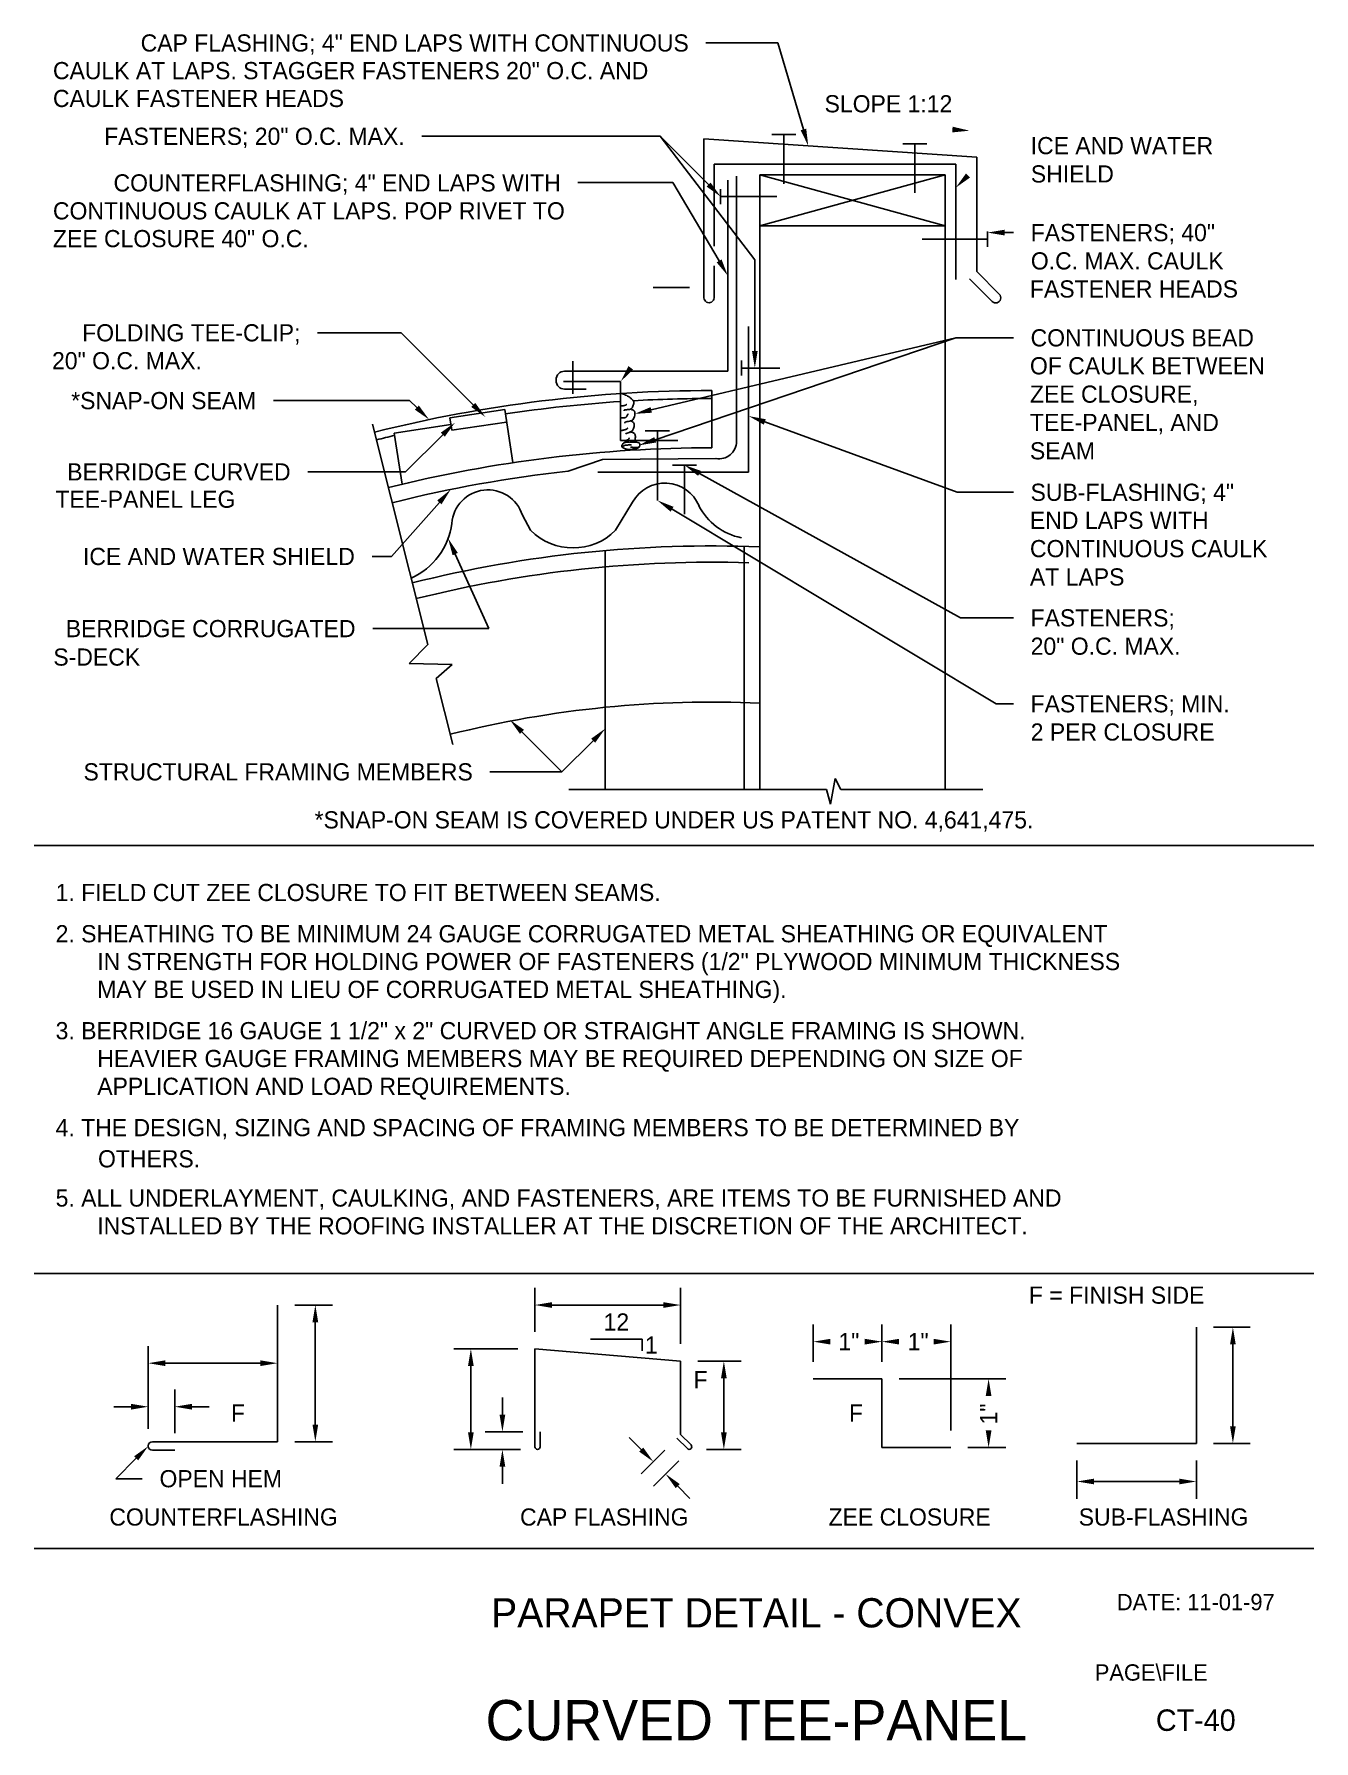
# Model space of a CAD drawing. Extents: x 1.5 to 23.8, y 0.8 to 30.6.
import ezdxf
from ezdxf.enums import TextEntityAlignment as Align

# ---------------------------------------------------------------- set-up
doc = ezdxf.new("R2010")
doc.units = 0
doc.header["$LTSCALE"] = 0.3999
doc.linetypes.add('HIDDENX2', pattern=[0])
for name, color, linetype in [('BORDER', 7, 'CONTINUOUS'), ('CMP-FLSH', 7, 'CONTINUOUS'), ('DIM-TXT', 7, 'CONTINUOUS'), ('STRCTR', 7, 'CONTINUOUS')]:
    doc.layers.add(name, color=color, linetype=linetype)

msp = doc.modelspace()

# ---------------------------------------------------------------- linework, layer by layer
at = {"layer": 'BORDER', "color": 0, "linetype": 'CONTINUOUS'}
for p, q in [((1.473, 16.399), (23.82, 16.399)), ((1.473, 8.926), (23.82, 8.926)), ((23.82, 4.125), (1.473, 4.125))]:
    msp.add_line(p, q, dxfattribs=at)
at = {"layer": 'CMP-FLSH', "color": 0, "linetype": 'CONTINUOUS'}
for p, q in [((17.932, 28.421), (13.17, 28.741)), ((13.17, 25.967), (13.17, 28.741)), ((14.775, 28.816), (14.355, 28.816)), ((14.565, 28.816), (14.565, 27.958)), ((17.062, 28.656), (16.642, 28.656)), ((16.852, 28.656), (16.852, 27.798)), ((17.932, 26.424), (17.932, 28.421)), ((13.346, 26.867), (13.346, 28.3)), ((13.346, 28.3), (17.568, 28.3)), ((13.586, 24.685), (13.586, 28.02)), ((13.738, 28.091), (13.738, 23.457)), ((17.568, 26.283), (17.568, 28.3)), ((13.461, 27.601), (13.461, 27.865)), ((13.461, 27.733), (14.443, 27.733)), ((18.12, 26.988), (16.981, 26.988)), ((18.12, 27.122), (18.12, 26.854)), ((13.346, 25.967), (13.346, 26.526)), ((18.203, 25.904), (17.808, 26.299)), ((18.327, 26.028), (17.932, 26.424)), ((13.95, 22.921), (13.95, 25.463)), ((10.882, 24.857), (10.882, 24.289)), ((13.825, 24.607), (13.825, 24.87)), ((10.587, 24.535), (10.587, 24.521)), ((11.714, 24.502), (10.714, 24.502)), ((13.586, 24.685), (10.737, 24.685)), ((11.714, 24.502), (11.714, 23.472)), ((13.825, 24.738), (14.496, 24.738)), ((10.737, 24.371), (11.111, 24.371)), ((13.307, 23.348), (13.307, 24.348)), ((12.566, 23.643), (12.145, 23.643)), ((12.356, 23.643), (12.356, 22.428)), ((12.714, 23.472), (11.714, 23.472)), ((11.4, 23.143), (10.796, 22.938)), ((13.379, 23.157), (11.4, 23.143)), ((13.039, 23.045), (12.619, 23.045)), ((12.829, 23.045), (12.829, 22.188)), ((11.314, 22.921), (13.95, 22.921)), ((5.723, 8.374), (5.723, 5.987)), ((21.769, 7.988), (21.769, 5.959)), ((10.218, 7.609), (10.218, 5.899)), ((12.761, 7.397), (12.761, 6.114)), ((15.078, 7.085), (16.278, 7.085)), ((16.278, 7.085), (16.278, 5.885)), ((5.723, 5.987), (3.537, 5.987)), ((10.309, 5.899), (10.309, 6.158)), ((12.88, 5.867), (12.697, 6.05)), ((12.761, 6.114), (12.944, 5.931)), ((3.465, 5.91), (3.465, 5.915)), ((3.537, 5.838), (3.927, 5.838)), ((16.278, 5.885), (17.478, 5.885)), ((21.769, 5.959), (19.682, 5.959))]:
    msp.add_line(p, q, dxfattribs=at)
at = {"layer": 'CMP-FLSH', "color": 0, "linetype": 'HIDDENX2'}
for p, q in [((9.691, 24.013), (8.732, 23.868)), ((8.732, 23.868), (8.764, 23.652)), ((9.691, 24.013), (9.832, 23.087)), ((8.749, 23.753), (7.762, 23.604)), ((7.762, 23.604), (7.897, 22.71)), ((8.764, 23.652), (9.724, 23.797))]:
    msp.add_line(p, q, dxfattribs=at)
at = {"layer": 'CMP-FLSH', "color": 0, "linetype": 'CONTINUOUS'}
for points in [[(11.716, 24.299, 0), (11.73, 24.295, 0), (11.747, 24.29, 0), (11.765, 24.283, 0), (11.783, 24.276, 0), (11.802, 24.268, 0), (11.82, 24.259, 0), (11.837, 24.25, 0), (11.852, 24.242, 0), (11.865, 24.234, 0), (11.874, 24.227, 0), (11.884, 24.219, 0), (11.895, 24.21, 0), (11.907, 24.199, 0), (11.918, 24.189, 0), (11.928, 24.178, 0), (11.936, 24.166, 0), (11.943, 24.156, 0), (11.946, 24.145, 0), (11.947, 24.134, 0), (11.945, 24.12, 0), (11.941, 24.105, 0), (11.936, 24.089, 0), (11.929, 24.073, 0), (11.921, 24.058, 0), (11.913, 24.045, 0), (11.905, 24.034, 0), (11.896, 24.025, 0), (11.886, 24.019, 0), (11.871, 24.016, 0), (11.853, 24.014, 0), (11.834, 24.013, 0), (11.816, 24.012, 0), (11.799, 24.01, 0), (11.785, 24.007, 0), (11.777, 24.001, 0), (11.774, 23.992, 0)], [(11.72, 24.08, 0), (11.724, 24.08, 0), (11.727, 24.08, 0), (11.732, 24.079, 0), (11.736, 24.079, 0), (11.741, 24.079, 0), (11.745, 24.079, 0), (11.749, 24.08, 0), (11.753, 24.08, 0), (11.756, 24.08, 0), (11.763, 24.082, 0), (11.77, 24.083, 0), (11.778, 24.086, 0), (11.787, 24.088, 0), (11.795, 24.091, 0), (11.804, 24.094, 0), (11.811, 24.097, 0), (11.818, 24.1, 0), (11.824, 24.104, 0)], [(11.72, 23.872, 0), (11.728, 23.87, 0), (11.738, 23.869, 0), (11.749, 23.868, 0), (11.76, 23.869, 0), (11.772, 23.87, 0), (11.783, 23.872, 0), (11.794, 23.874, 0), (11.803, 23.877, 0), (11.811, 23.881, 0), (11.815, 23.885, 0), (11.82, 23.892, 0), (11.824, 23.9, 0), (11.828, 23.909, 0), (11.832, 23.918, 0), (11.837, 23.926, 0), (11.841, 23.933, 0), (11.846, 23.936, 0), (11.851, 23.937, 0)], [(11.905, 24.011, 0), (11.911, 24.011, 0), (11.917, 24.01, 0), (11.925, 24.008, 0), (11.932, 24.005, 0), (11.939, 24.001, 0), (11.946, 23.997, 0), (11.952, 23.992, 0), (11.956, 23.988, 0), (11.959, 23.983, 0), (11.963, 23.969, 0), (11.964, 23.953, 0), (11.963, 23.934, 0), (11.96, 23.914, 0), (11.954, 23.894, 0), (11.948, 23.875, 0), (11.94, 23.857, 0), (11.932, 23.842, 0), (11.923, 23.83, 0), (11.912, 23.822, 0), (11.894, 23.815, 0), (11.874, 23.811, 0), (11.851, 23.807, 0), (11.829, 23.803, 0), (11.809, 23.798, 0), (11.794, 23.792, 0), (11.785, 23.785, 0), (11.783, 23.774, 0)], [(11.72, 23.649, 0), (11.729, 23.649, 0), (11.74, 23.651, 0), (11.751, 23.652, 0), (11.763, 23.655, 0), (11.775, 23.658, 0), (11.786, 23.661, 0), (11.797, 23.665, 0), (11.807, 23.668, 0), (11.815, 23.672, 0), (11.817, 23.673, 0), (11.82, 23.675, 0), (11.823, 23.677, 0), (11.826, 23.679, 0), (11.829, 23.681, 0), (11.832, 23.683, 0), (11.834, 23.686, 0), (11.836, 23.688, 0), (11.838, 23.69, 0)], [(11.883, 23.816, 0), (11.89, 23.815, 0), (11.897, 23.813, 0), (11.906, 23.809, 0), (11.914, 23.804, 0), (11.923, 23.799, 0), (11.93, 23.793, 0), (11.937, 23.786, 0), (11.942, 23.78, 0), (11.946, 23.774, 0), (11.949, 23.763, 0), (11.95, 23.749, 0), (11.95, 23.734, 0), (11.948, 23.718, 0), (11.945, 23.702, 0), (11.941, 23.686, 0), (11.935, 23.671, 0), (11.93, 23.659, 0), (11.923, 23.649, 0), (11.914, 23.64, 0), (11.9, 23.631, 0), (11.883, 23.623, 0), (11.864, 23.615, 0), (11.846, 23.608, 0), (11.829, 23.602, 0), (11.815, 23.597, 0), (11.805, 23.594, 0), (11.802, 23.593, 0)], [(11.883, 23.616, 0), (11.89, 23.618, 0), (11.899, 23.618, 0), (11.908, 23.617, 0), (11.918, 23.614, 0), (11.929, 23.611, 0), (11.938, 23.607, 0), (11.947, 23.603, 0), (11.954, 23.598, 0), (11.959, 23.593, 0), (11.964, 23.584, 0), (11.968, 23.573, 0), (11.97, 23.56, 0), (11.972, 23.546, 0), (11.972, 23.532, 0), (11.971, 23.517, 0), (11.969, 23.504, 0), (11.967, 23.492, 0), (11.964, 23.482, 0), (11.963, 23.48, 0), (11.962, 23.478, 0), (11.961, 23.476, 0), (11.959, 23.473, 0), (11.957, 23.471, 0), (11.956, 23.469, 0), (11.954, 23.468, 0), (11.952, 23.468, 0), (11.95, 23.468, 0)], [(11.866, 23.441, 0), (11.857, 23.443, 0), (11.846, 23.445, 0), (11.834, 23.445, 0), (11.821, 23.444, 0), (11.808, 23.443, 0), (11.796, 23.44, 0), (11.784, 23.437, 0), (11.774, 23.434, 0), (11.766, 23.43, 0), (11.761, 23.426, 0), (11.756, 23.421, 0), (11.751, 23.414, 0), (11.745, 23.407, 0), (11.741, 23.4, 0), (11.737, 23.393, 0), (11.734, 23.385, 0), (11.733, 23.379, 0), (11.733, 23.373, 0), (11.736, 23.365, 0), (11.742, 23.358, 0), (11.751, 23.351, 0), (11.76, 23.345, 0), (11.771, 23.339, 0), (11.782, 23.334, 0), (11.792, 23.329, 0), (11.802, 23.326, 0), (11.81, 23.324, 0), (11.828, 23.32, 0), (11.849, 23.319, 0), (11.873, 23.318, 0), (11.898, 23.319, 0), (11.923, 23.322, 0), (11.947, 23.325, 0), (11.971, 23.329, 0), (11.991, 23.333, 0), (12.009, 23.339, 0), (12.012, 23.34, 0), (12.016, 23.342, 0), (12.021, 23.344, 0), (12.025, 23.347, 0), (12.029, 23.349, 0), (12.034, 23.352, 0), (12.037, 23.355, 0), (12.04, 23.358, 0), (12.042, 23.361, 0), (12.044, 23.367, 0), (12.046, 23.374, 0), (12.048, 23.382, 0), (12.049, 23.39, 0), (12.049, 23.399, 0), (12.049, 23.407, 0), (12.047, 23.415, 0), (12.045, 23.421, 0), (12.042, 23.426, 0), (12.03, 23.435, 0), (12.013, 23.441, 0), (11.993, 23.445, 0), (11.971, 23.447, 0), (11.947, 23.447, 0), (11.924, 23.446, 0), (11.902, 23.444, 0), (11.882, 23.442, 0), (11.866, 23.441, 0)], [(11.733, 23.361, 0), (11.739, 23.365, 0), (11.745, 23.369, 0), (11.753, 23.373, 0), (11.761, 23.377, 0), (11.769, 23.381, 0), (11.778, 23.384, 0), (11.785, 23.387, 0), (11.793, 23.39, 0), (11.799, 23.392, 0), (11.809, 23.393, 0), (11.822, 23.394, 0), (11.836, 23.395, 0), (11.851, 23.396, 0), (11.865, 23.396, 0), (11.878, 23.396, 0), (11.889, 23.396, 0), (11.896, 23.396, 0), (11.899, 23.395, 0)], [(11.783, 23.468, 0), (11.79, 23.469, 0), (11.798, 23.47, 0), (11.806, 23.473, 0), (11.815, 23.476, 0), (11.823, 23.479, 0), (11.832, 23.483, 0), (11.839, 23.487, 0), (11.846, 23.491, 0), (11.851, 23.496, 0), (11.853, 23.497, 0), (11.855, 23.499, 0), (11.857, 23.502, 0), (11.858, 23.505, 0), (11.86, 23.508, 0), (11.862, 23.511, 0), (11.863, 23.514, 0), (11.864, 23.516, 0), (11.865, 23.519, 0)], [(11.888, 23.361, 0), (11.894, 23.36, 0), (11.9, 23.358, 0), (11.908, 23.356, 0), (11.916, 23.355, 0), (11.925, 23.353, 0), (11.933, 23.352, 0), (11.941, 23.351, 0), (11.948, 23.35, 0), (11.954, 23.35, 0), (11.963, 23.35, 0), (11.974, 23.351, 0), (11.987, 23.352, 0), (12, 23.353, 0), (12.013, 23.354, 0), (12.024, 23.355, 0), (12.034, 23.357, 0), (12.04, 23.357, 0), (12.042, 23.358, 0)]]:
    msp.add_polyline3d(points, dxfattribs=at)
for centre, radius, start, end in [((13.258, 25.967), 0.0879, 179.9997, 0.0003), ((18.265, 25.966), 0.0879, 224.9997, 45.0003), ((10.737, 24.535), 0.15, 90.0093, 179.9927), ((10.737, 24.521), 0.15, 180.0077, 269.9904), ((13.307, 0.096), 24.251, 90, 104.0542), ((13.307, 0.096), 23.251, 90, 104.0542), ((13.431, 23.46), 0.307, 260.3972, 359.441), ((13.307, 0.096), 22.98, 96.2749, 104.0541), ((3.537, 5.915), 0.072, 90.0019, 179.9996), ((3.537, 5.91), 0.072, 180.0004, 269.9981), ((10.263, 5.899), 0.0454, 180, 0), ((12.912, 5.899), 0.0454, 225, 45)]:
    msp.add_arc(centre, radius, start, end, dxfattribs=at)
at = {"layer": 'CMP-FLSH', "color": 0, "linetype": 'HIDDENX2'}
for centre, radius, start, end in [((13.307, 0.096), 24.112, 93.7897, 98.5974), ((13.307, 0.096), 24.112, 90, 93.2646), ((13.307, 0.1), 24.108, 103.2814, 104.0547)]:
    msp.add_arc(centre, radius, start, end, dxfattribs=at)
at = {"layer": 'DIM-TXT', "color": 0, "linetype": 'CONTINUOUS'}
for p, q in [((14.462, 30.417), (13.204, 30.417)), ((14.907, 28.906), (14.462, 30.417)), ((12.407, 28.787), (8.243, 28.787)), ((14.058, 26.63), (12.407, 28.787)), ((13.249, 27.945), (12.407, 28.787)), ((12.626, 27.98), (10.969, 27.98)), ((13.434, 26.611), (12.626, 27.98)), ((18.42, 27.105), (18.575, 27.105)), ((14.058, 25.038), (14.058, 26.63)), ((12.918, 26.144), (12.283, 26.144)), ((7.883, 25.355), (6.423, 25.355)), ((9.14, 24.096), (7.883, 25.355)), ((12.25, 24.008), (17.566, 25.269)), ((12.318, 23.486), (17.566, 25.267)), ((17.566, 25.267), (18.573, 25.267)), ((8.028, 24.171), (5.652, 24.171)), ((8.155, 24.049), (8.028, 24.171)), ((8.609, 23.575), (7.958, 22.926)), ((14.232, 23.798), (17.589, 22.57)), ((7.958, 22.926), (6.251, 22.926)), ((13.091, 22.9), (17.651, 20.376)), ((8.549, 22.394), (7.716, 21.449)), ((17.589, 22.57), (18.573, 22.57)), ((12.613, 22.273), (18.273, 18.876)), ((8.825, 21.49), (9.411, 20.189)), ((7.716, 21.449), (7.373, 21.449)), ((17.651, 20.376), (18.573, 20.376)), ((9.411, 20.189), (7.385, 20.189)), ((18.273, 18.876), (18.573, 18.876)), ((9.992, 18.384), (10.69, 17.687)), ((11.235, 18.231), (10.69, 17.687)), ((10.69, 17.687), (9.433, 17.687)), ((10.218, 7.909), (10.218, 8.675)), ((12.761, 7.697), (12.761, 8.675)), ((6.023, 8.374), (6.683, 8.374)), ((12.461, 8.375), (10.518, 8.375)), ((6.383, 6.287), (6.383, 8.074)), ((11.19, 7.78), (12.089, 7.78)), ((12.089, 7.78), (12.089, 7.573)), ((15.078, 7.385), (15.078, 8.035)), ((16.278, 7.385), (16.278, 8.035)), ((17.478, 6.185), (17.478, 8.035)), ((22.069, 7.988), (22.706, 7.988)), ((3.465, 6.21), (3.465, 7.659)), ((9.918, 7.609), (8.799, 7.609)), ((12.761, 7.397), (10.218, 7.609)), ((22.406, 7.688), (22.406, 6.259)), ((3.765, 7.359), (5.423, 7.359)), ((9.099, 6.154), (9.099, 7.309)), ((13.061, 7.397), (13.817, 7.397)), ((3.927, 6.138), (3.927, 6.899)), ((13.517, 6.154), (13.517, 7.097)), ((16.578, 7.085), (18.44, 7.085)), ((3.165, 6.599), (2.865, 6.599)), ((4.227, 6.599), (4.527, 6.599)), ((9.65, 6.458), (9.65, 6.758)), ((6.023, 5.987), (6.683, 5.987)), ((10.009, 6.158), (9.35, 6.158)), ((12.073, 5.851), (11.861, 6.063)), ((3.254, 5.698), (2.9, 5.342)), ((9.963, 5.854), (8.799, 5.854)), ((12.485, 5.838), (12.073, 5.426)), ((13.212, 5.854), (13.817, 5.854)), ((17.778, 5.885), (18.44, 5.885)), ((22.069, 5.959), (22.706, 5.959)), ((9.65, 5.554), (9.65, 5.254)), ((12.732, 5.655), (12.288, 5.212)), ((19.682, 5.659), (19.682, 4.993)), ((21.769, 5.659), (21.769, 4.993)), ((2.9, 5.342), (3.362, 5.342)), ((12.712, 5.212), (12.925, 4.999)), ((19.982, 5.293), (21.469, 5.293))]:
    msp.add_line(p, q, dxfattribs=at)
for points in [[(14.955, 28.92), (14.859, 28.892), (14.991, 28.619)], [(13.284, 27.98), (13.214, 27.91), (13.461, 27.733)], [(18.42, 27.055), (18.42, 27.155), (18.12, 27.105)], [(13.477, 26.636), (13.391, 26.585), (13.586, 26.352)], [(11.931, 24.714), (11.851, 24.773), (11.714, 24.502)], [(14.108, 25.038), (14.008, 25.038), (14.058, 24.738)], [(8.19, 24.085), (8.12, 24.013), (8.37, 23.84)], [(9.175, 24.132), (9.104, 24.061), (9.352, 23.884)], [(12.261, 23.959), (12.238, 24.057), (11.958, 23.939)], [(14.215, 23.751), (14.249, 23.845), (13.95, 23.901)], [(8.573, 23.611), (8.644, 23.54), (8.821, 23.787)], [(12.334, 23.439), (12.302, 23.533), (12.034, 23.39)], [(13.067, 22.856), (13.115, 22.944), (12.829, 23.045)], [(8.512, 22.427), (8.587, 22.361), (8.748, 22.619)], [(12.587, 22.231), (12.639, 22.316), (12.356, 22.428)], [(8.78, 21.47), (8.871, 21.511), (8.702, 21.764)], [(10.028, 18.42), (9.957, 18.349), (9.78, 18.596)], [(11.2, 18.267), (11.27, 18.196), (11.447, 18.443)], [(6.333, 8.074), (6.433, 8.074), (6.383, 8.374)], [(10.518, 8.425), (10.518, 8.325), (10.218, 8.375)], [(12.461, 8.425), (12.461, 8.325), (12.761, 8.375)], [(15.378, 7.785), (15.378, 7.685), (15.078, 7.735)], [(15.978, 7.785), (15.978, 7.685), (16.278, 7.735)], [(16.578, 7.785), (16.578, 7.685), (16.278, 7.735)], [(17.178, 7.785), (17.178, 7.685), (17.478, 7.735)], [(22.356, 7.688), (22.456, 7.688), (22.406, 7.988)], [(9.049, 7.309), (9.149, 7.309), (9.099, 7.609)], [(3.765, 7.409), (3.765, 7.309), (3.465, 7.359)], [(5.423, 7.409), (5.423, 7.309), (5.723, 7.359)], [(13.467, 7.097), (13.567, 7.097), (13.517, 7.397)], [(18.09, 6.785), (18.19, 6.785), (18.14, 7.085)], [(3.165, 6.649), (3.165, 6.549), (3.465, 6.599)], [(4.227, 6.649), (4.227, 6.549), (3.927, 6.599)], [(6.333, 6.287), (6.433, 6.287), (6.383, 5.987)], [(9.6, 6.458), (9.7, 6.458), (9.65, 6.158)], [(9.049, 6.154), (9.149, 6.154), (9.099, 5.854)], [(13.467, 6.154), (13.567, 6.154), (13.517, 5.854)], [(18.09, 6.185), (18.19, 6.185), (18.14, 5.885)], [(22.356, 6.259), (22.456, 6.259), (22.406, 5.959)], [(3.218, 5.733), (3.289, 5.662), (3.465, 5.91)], [(9.6, 5.554), (9.7, 5.554), (9.65, 5.854)], [(12.109, 5.886), (12.038, 5.815), (12.285, 5.639)], [(12.748, 5.247), (12.677, 5.176), (12.5, 5.424)], [(19.982, 5.343), (19.982, 5.243), (19.682, 5.293)], [(21.469, 5.343), (21.469, 5.243), (21.769, 5.293)]]:
    msp.add_solid(points, dxfattribs=at)
at = {"layer": 'DIM-TXT', "color": 0, "linetype": 'CONTINUOUS', "extrusion": (0, 0, -1)}
for points in [[(-17.511, 28.955), (-17.807, 28.885), (-17.505, 28.855)], [(-17.816, 28.067), (-17.568, 27.891), (-17.745, 28.138)]]:
    msp.add_solid(points, dxfattribs=at)
at = {"layer": 'STRCTR', "color": 0, "linetype": 'CONTINUOUS'}
for p, q in [((14.147, 28.115), (14.147, 17.377)), ((14.147, 27.223), (17.384, 28.115)), ((17.384, 27.223), (14.147, 28.115)), ((14.147, 28.115), (17.384, 28.115)), ((17.384, 17.377), (17.384, 28.115)), ((14.147, 27.223), (17.384, 27.223)), ((8.346, 19.914), (7.384, 23.758)), ((11.626, 21.906), (11.921, 22.398)), ((9.999, 22.171), (10.143, 21.906)), ((11.447, 21.552), (11.447, 17.377)), ((8.346, 19.914), (8.021, 19.58)), ((8.021, 19.58), (8.775, 19.56)), ((8.775, 19.56), (8.495, 19.32)), ((8.495, 19.32), (8.784, 18.166)), ((15.312, 17.377), (10.812, 17.377)), ((15.378, 17.125), (15.312, 17.377)), ((15.459, 17.573), (15.378, 17.125)), ((15.558, 17.377), (15.459, 17.573)), ((15.558, 17.377), (18.042, 17.377))]:
    msp.add_line(p, q, dxfattribs=at)
at = {"layer": 'STRCTR', "color": 0, "linetype": 'HIDDENX2'}
msp.add_line((13.87, 17.377), (13.87, 21.626), dxfattribs=at)
at = {"layer": 'STRCTR', "color": 0, "linetype": 'CONTINUOUS'}
for centre, radius, start, end in [((12.487, 22.082), 0.648, 22.9733, 150.7943), ((9.397, 21.98), 0.632, 17.6181, 175.7512), ((14.019, 22.807), 1.049, 206.8015, 259.2309), ((7.562, 22.181), 1.214, 294.0509, 352.6916), ((10.884, 22.647), 1.049, 225.0002, 314.9998), ((13.307, 0.096), 21.537, 87.765, 104.0542), ((13.307, 0.096), 18.81, 95.6754, 104.0542)]:
    msp.add_arc(centre, radius, start, end, dxfattribs=at)
at = {"layer": 'STRCTR', "color": 0, "linetype": 'HIDDENX2'}
for radius, start, end in [(21.253, 88.2527, 104.0542), (18.81, 87.4408, 95.6753)]:
    msp.add_arc((13.307, 0.096), radius, start, end, dxfattribs=at)

# ---------------------------------------------------------------- texts
at = {"layer": 'BORDER', "color": 0, "linetype": 'CONTINUOUS'}
for s, height, p in [('DATE: 11-01-97', 0.2853, (21.758, 3.187)), ('CT-40', 0.375, (21.758, 1.125))]:
    msp.add_text(s, height=height, dxfattribs=at).set_placement(p, align=Align.MIDDLE)
msp.add_text('PAGE\\FILE', height=0.2853, dxfattribs=at).set_placement((19.995, 1.815))
at = {"layer": 'BORDER', "color": 0}
msp.add_text('CURVED TEE-PANEL', height=0.70312, dxfattribs=at).set_placement((14.084, 1.125), align=Align.MIDDLE)
at = {"layer": 'DIM-TXT', "color": 0, "linetype": 'CONTINUOUS'}
for s, p in [('CAP FLASHING; 4" END LAPS WITH CONTINUOUS', (12.904, 30.417)), ('FASTENERS; 20" O.C. MAX.', (7.943, 28.787)), ('COUNTERFLASHING; 4" END LAPS WITH', (10.669, 27.973)), ('FOLDING TEE-CLIP;', (6.123, 25.355)), ('*SNAP-ON SEAM', (5.352, 24.171)), ('BERRIDGE CURVED', (5.951, 22.926)), ('ICE AND WATER SHIELD', (7.073, 21.449)), ('BERRIDGE CORRUGATED', (7.085, 20.189)), ('STRUCTURAL FRAMING MEMBERS', (9.133, 17.687))]:
    msp.add_text(s, height=0.3, dxfattribs=at).set_placement(p, align=Align.MIDDLE_RIGHT)
for s, p in [('CAULK AT LAPS. STAGGER FASTENERS 20" O.C. AND', (1.801, 29.784)), ('CAULK FASTENER HEADS', (1.801, 29.298)), ('SLOPE 1:12', (15.276, 29.205)), ('SHIELD', (18.878, 27.98)), ('CONTINUOUS CAULK AT LAPS. POP RIVET TO', (1.801, 27.335)), ('ZEE CLOSURE 40" O.C.', (1.801, 26.85)), ('O.C. MAX. CAULK', (18.878, 26.461)), ('FASTENER HEADS', (18.862, 25.971)), ('20" O.C. MAX.', (1.785, 24.718)), ('OF CAULK BETWEEN', (18.862, 24.629)), ('ZEE CLOSURE,', (18.862, 24.134)), ('TEE-PANEL, AND', (18.862, 23.639)), ('SEAM', (18.862, 23.144)), ('TEE-PANEL LEG', (1.844, 22.299)), ('END LAPS WITH', (18.862, 21.931)), ('CONTINUOUS CAULK', (18.862, 21.436)), ('AT LAPS', (18.862, 20.941)), ('20" O.C. MAX.', (18.875, 19.732)), ('S-DECK', (1.808, 19.542)), ('2 PER CLOSURE', (18.875, 18.233)), ('1. FIELD CUT ZEE CLOSURE TO FIT BETWEEN SEAMS.', (1.848, 15.43)), ('2. SHEATHING TO BE MINIMUM 24 GAUGE CORRUGATED METAL SHEATHING OR EQUIVALENT', (1.848, 14.71)), ('IN STRENGTH FOR HOLDING POWER OF FASTENERS (1/2" PLYWOOD MINIMUM THICKNESS', (2.575, 14.224)), ('MAY BE USED IN LIEU OF CORRUGATED METAL SHEATHING).', (2.575, 13.738)), ('3. BERRIDGE 16 GAUGE 1 1/2" x 2" CURVED OR STRAIGHT ANGLE FRAMING IS SHOWN.', (1.848, 13.017)), ('HEAVIER GAUGE FRAMING MEMBERS MAY BE REQUIRED DEPENDING ON SIZE OF', (2.575, 12.531)), ('APPLICATION AND LOAD REQUIREMENTS.', (2.575, 12.045)), ('4. THE DESIGN, SIZING AND SPACING OF FRAMING MEMBERS TO BE DETERMINED BY', (1.848, 11.324)), ('OTHERS.', (2.588, 10.779)), ('5. ALL UNDERLAYMENT, CAULKING, AND FASTENERS, ARE ITEMS TO BE FURNISHED AND', (1.848, 10.094)), ('INSTALLED BY THE ROOFING INSTALLER AT THE DISCRETION OF THE ARCHITECT.', (2.575, 9.608)), ('F = FINISH SIDE', (18.844, 8.398)), ('F', (12.987, 6.922)), ('F', (4.91, 6.339)), ('F', (15.702, 6.34))]:
    msp.add_text(s, height=0.3, dxfattribs=at).set_placement(p)
for s, p in [('ICE AND WATER', (18.875, 28.624)), ('FASTENERS; 40"', (18.875, 27.105)), ('CONTINUOUS BEAD', (18.873, 25.267)), ('SUB-FLASHING; 4"', (18.873, 22.57)), ('FASTENERS;', (18.873, 20.376)), ('FASTENERS; MIN.', (18.873, 18.876))]:
    msp.add_text(s, height=0.3, dxfattribs=at).set_placement(p, align=Align.MIDDLE_LEFT)
for s, p in [('*SNAP-ON SEAM IS COVERED UNDER US PATENT NO. 4,641,475.', (12.646, 16.699)), ('12', (11.64, 7.929)), ('COUNTERFLASHING', (4.781, 4.523)), ('CAP FLASHING', (11.429, 4.523)), ('ZEE CLOSURE', (16.761, 4.523)), ('SUB-FLASHING', (21.196, 4.523))]:
    msp.add_text(s, height=0.3, dxfattribs=at).set_placement(p, align=Align.CENTER)
for s, height, p in [('1', 0.3, (12.25, 7.677)), ('PARAPET DETAIL - CONVEX', 0.51089, (14.084, 3))]:
    msp.add_text(s, height=height, dxfattribs=at).set_placement(p, align=Align.MIDDLE)
for p in [(15.7, 7.735), (16.91, 7.735)]:
    msp.add_text('1"', height=0.3, dxfattribs=at).set_placement(p, align=Align.MIDDLE_CENTER)
msp.add_text('1"', height=0.3, rotation=90, dxfattribs=at).set_placement((18.14, 6.472), align=Align.MIDDLE_CENTER)
msp.add_text('OPEN HEM', height=0.3, rotation=360, dxfattribs=at).set_placement((3.662, 5.342), align=Align.MIDDLE_LEFT)

doc.saveas('drawing.dxf')
